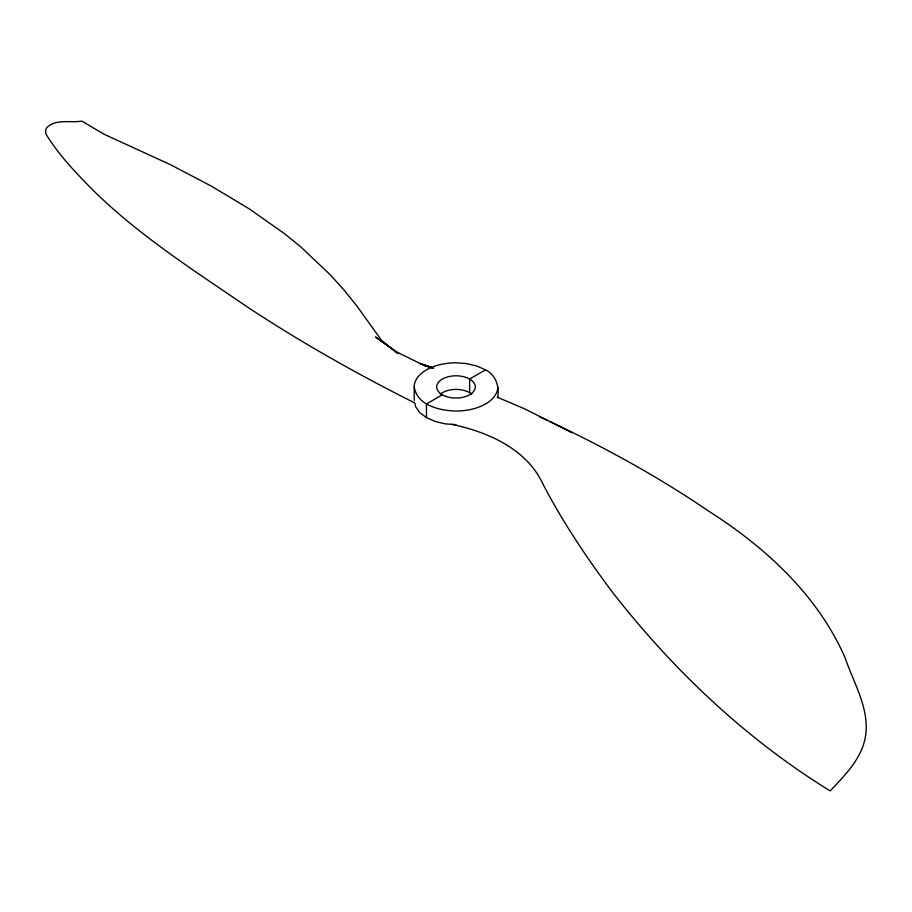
<?xml version="1.0" encoding="UTF-8"?>
<svg xmlns="http://www.w3.org/2000/svg" width="912" height="912" viewBox="0 0 912 912"><rect width="100%" height="100%" fill="white"/><g stroke="black" fill="none" stroke-linecap="round" stroke-linejoin="round"><path stroke-width="1.37" d="M442.366 394.793L426.463 403.97L426.463 417.616L435.115 421.447L445.193 423.852L456 424.673M497.77 397.837C499.491 386.859 496.151 375.014 485.537 369.862L469.634 379.05L469.634 392.696M451.771 424.354C488.251 432.071 526.885 448.875 543.267 484.682C562.864 522.177 586.462 557.414 611.747 591.284C672.509 669.465 745.685 738.902 830.171 790.909C844.945 775.223 861.897 758.579 865.511 736.246C869.774 708.67 853.575 682.883 845.071 657.689C817.357 594.692 765.339 547.223 708.248 510.868C658.384 476.805 605.26 447.781 550.734 421.937M424.479 365.495L433.656 368.129M424.411 365.495L433.371 368.129L420.523 363.888L433.006 368.049M432.995 367.981L419.189 363.033L395.09 351.2M497.234 397.199L524.411 408.747L571.927 432.71M485.537 369.862L476.885 366.031L466.807 363.626L456 362.805A41.77 24.111 0 0 0 414.23 386.916L414.23 400.562M539.414 416.681L546.961 420.181M397.746 352.796L375.505 336.995L397.735 353.161M426.463 417.616L419.828 412.623L415.655 406.809L414.789 403.001C356.866 373.817 300.185 341.989 246.092 306.136C193.424 270.112 139.091 235.49 93.4 190.54C76.243 173.212 59.041 155.393 46.261 134.531C45.452 132.434 45.315 129.994 46.489 128.011C55.13 118.366 70.794 123.143 81.829 121.091L104.036 134.224L170.384 164.65L211.151 186.014L249.056 208.745L283.974 233.301L300.253 246.422L330.178 274.717L343.972 289.948L356.888 306.033L381.49 340.29L397.769 353.389M414.23 386.916C417.103 405.669 440.006 410.617 456 411.038A41.77 24.111 0 0 0 497.77 386.916M440.2 394.178A19.277 11.126 0 0 1 471.8 394.178M446.356 396.56A19.277 11.126 0 0 0 475.277 386.916A19.277 11.126 0 0 0 446.356 377.283A19.277 11.126 0 0 0 446.356 396.56"/></g></svg>
